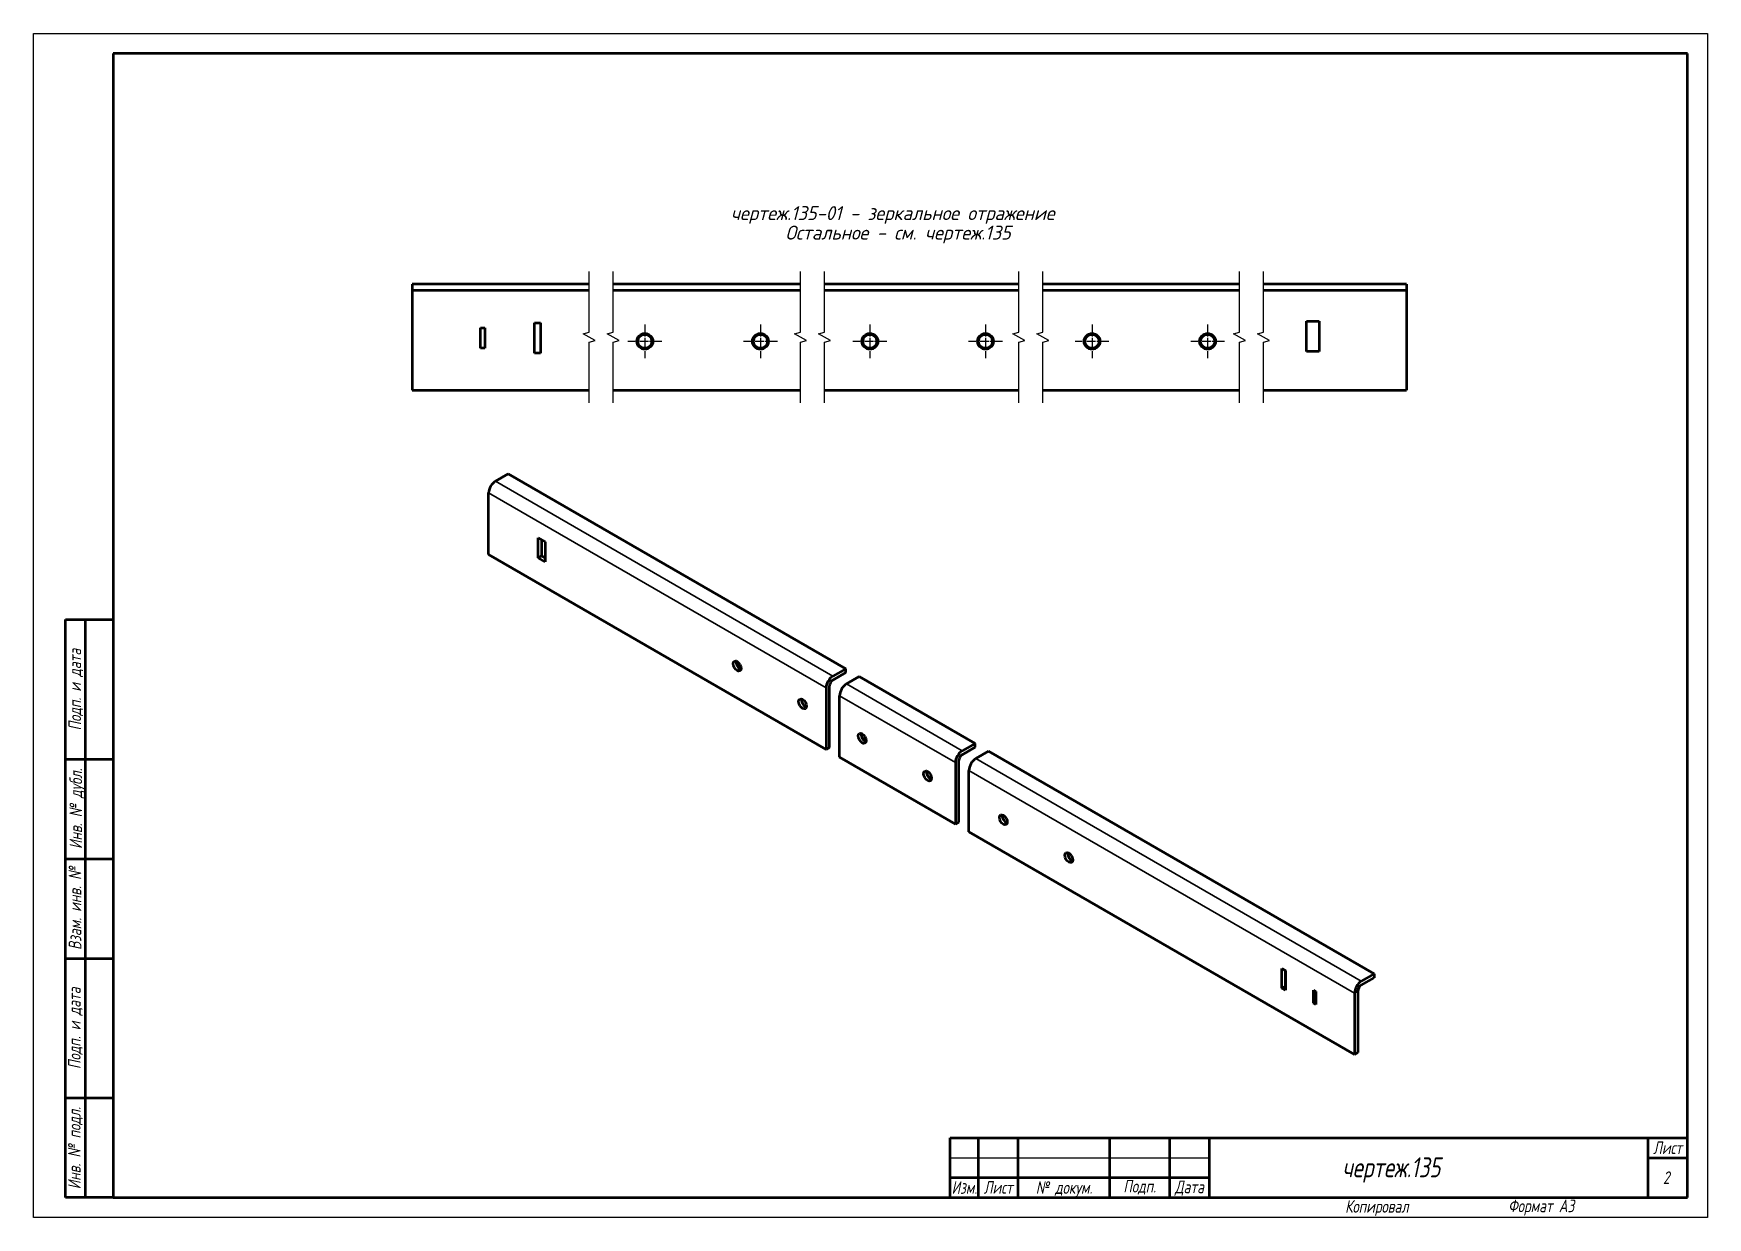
# Model space of a CAD drawing. Header units: millimetres. Extents: x 0 to 1700, y 0 to 594.
# Drawn here: x 860 to 1700, y 0 to 594 of the extents above; entities that cross this region are included whole.
import ezdxf
from ezdxf.enums import TextEntityAlignment as Align

# ---------------------------------------------------------------- set-up
doc = ezdxf.new("R2010")
doc.units = ezdxf.units.MM
doc.header["$LTSCALE"] = 2
doc.linetypes.add('LT_04', pattern=[0.7087, 0.4724, -0.0591, 0.1181, -0.0591])
for name, color, linetype, lineweight in [('Layer_01', 7, 'Continuous', 35), ('Layer_02', 7, 'Continuous', 50), ('Layer_03', 7, 'Continuous', 50), ('Layer_04', 7, 'Continuous', 50), ('Layer_05', 7, 'Continuous', 25), ('Layer_06', 7, 'Continuous', 25), ('Layer_07', 7, 'Continuous', 25), ('Layer_12', 7, 'Continuous', 50)]:
    doc.layers.add(name, color=color, linetype=linetype, lineweight=lineweight)
doc.styles.add('Style_02', font='ariali.ttf', dxfattribs={"width": 0.8})
doc.styles.add('Style_03', font='GOST Common Italic.ttf')
doc.styles.add('Style_06', font='GOST Common Italic.ttf', dxfattribs={"width": 0.8})
doc.styles.add('Style_07', font='GOST Common Italic.ttf', dxfattribs={"width": 0.8})
doc.styles.add('Style_14', font='GOST Common Italic.ttf', dxfattribs={"width": 0.7})
doc.styles.add('Style_15', font='GOST Common Italic.ttf', dxfattribs={"width": 0.7})

# ---------------------------------------------------------------- blocks, each defined once
blk = doc.blocks.new('Block_04')
at = {"layer": 'Layer_12'}
for p, q in [((-12, 0), (-12, 145)), ((-12, 145), (0, 145)), ((-7, 145), (-7, 0)), ((-12, 110), (-7, 110)), ((-7, 110), (0, 110)), ((-12, 85), (-7, 85)), ((-7, 85), (0, 85)), ((-12, 60), (-7, 60)), ((-7, 60), (0, 60)), ((-12, 25), (-7, 25)), ((-7, 25), (0, 25)), ((0, 0), (-12, 0))]:
    blk.add_line(p, q, dxfattribs=at)
at = {"layer": 'Layer_07', "char_height": 3.17, "attachment_point": 5, "rotation": 90, "style": 'Style_02'}
for s, insert, width in [('\\fGOST Common|b0|i1;\\H3.1700;Подп. и дата', (-9.37, 127.41), 34.7679), ('\\fGOST Common|b0|i1;\\H3.1700;Инв. № дубл.', (-8.95, 97.55), 24.8438), ('\\fGOST Common|b0|i1;\\H3.1700;Взам. инв. №', (-9.58, 72.53), 24.8669), ('\\fGOST Common|b0|i1;\\H3.1700;Подп. и дата', (-9.5, 42.47), 35.1486), ('\\fGOST Common|b0|i1;\\H3.1700;Инв. № подл.', (-9.5, 12.41), 24.9618)]:
    blk.add_mtext(s, dxfattribs=dict(at, insert=insert, width=width))
at = {"layer": 'Layer_07', "style": 'Style_06', "width": 0.8}
for tag, p in [('Подп._и_дата_2_001', (-3.53, 127.51)), ('Инв._номер_дубликата_001', (-3.41, 97.47)), ('Взамен_инв._номера_001', (-3.46, 72.53)), ('Подп._и_дата_1_001', (-3.42, 42.35)), ('ИНВЕНТАРНЫЙ_НОМЕР_001', (-3.33, 12.68))]:
    blk.add_attdef(tag, text='', height=3.17, rotation=90, dxfattribs=at).set_placement(p, align=Align.MIDDLE_CENTER)
blk = doc.blocks.new('Block_45')
at = {"layer": 'Layer_03'}
for p, q in [((25, 144.9), (25, 159.9)), ((25, 159.9), (210, 159.9)), ((32, 159.9), (32, 145)), ((42, 159.9), (42, 145)), ((65, 160), (65, 145)), ((80, 159.9), (80, 145)), ((90, 159.9), (90, 145)), ((200, 159.9), (200, 145)), ((210, 144.9), (210, 159.9)), ((200, 154.9), (210, 154.9)), ((25, 149.9), (90, 149.9))]:
    blk.add_line(p, q, dxfattribs=at)
at = {"layer": 'Layer_03', "linetype": 'Continuous', "lineweight": 25}
blk.add_line((25, 154.9), (90, 154.9), dxfattribs=at)
at = {"layer": 'Layer_03', "char_height": 3.17, "style": 'Style_02'}
for s, insert, width, attachment_point in [('\\fGOST Common|b0|i1;\\H3.1700;Лист', (204.99, 157.4), 9.9449, 5), ('\\fGOST Common|b0|i1;\\H3.1700;Лист', (37.05, 147.45), 9.6962, 5), ('\\fGOST Common|b0|i1;\\H3.1700;№ докум.', (53.56, 146.99), 22.9748, 5), ('\\fGOST Common|b0|i1;\\H3.1700;Подп.', (72.53, 147.49), 14.9519, 5), ('\\fGOST Common|b0|i1;\\H3.1700;Дата', (85.01, 147.26), 10.0042, 5), ('\\fGOST Common|b0|i1;\\H3.1700;Копировал', (124.08, 144.27), 24.0178, 1)]:
    blk.add_mtext(s, dxfattribs=dict(at, insert=insert, width=width, attachment_point=attachment_point))
at = {"layer": 'Layer_03', "color": 7, "insert": (28.55, 147.41), "char_height": 3.17, "width": 6.7703, "attachment_point": 5, "style": 'Style_02'}
blk.add_mtext('\\fGOST Common|b0|i1;\\H3.1700;Изм.', dxfattribs=at)
at = {"layer": 'Layer_03', "style": 'Style_15', "width": 0.7}
for tag, p in [('Изм3_001', (28.52, 157.4)), ('Лист3_001', (37.01, 157.41)), ('Докум3_001', (53.51, 157.41)), ('Изм4_001', (28.51, 152.45)), ('Лист4_001', (37.01, 152.46)), ('Докум4_001', (53.51, 152.44))]:
    blk.add_attdef(tag, text='', height=2.89, dxfattribs=at).set_placement(p, align=Align.MIDDLE_CENTER)
at = {"layer": 'Layer_03', "width": 0.7}
for tag, height, style, p in [('Подп3_001', 2.89, 'Style_15', (65.01, 157.4)), ('Дата3_001', 2, 'Style_14', (80.03, 157.4)), ('Подп4_001', 2.89, 'Style_15', (65.01, 152.42)), ('Дата4_001', 2, 'Style_14', (80.01, 152.45))]:
    blk.add_attdef(tag, text='', height=height, dxfattribs=dict(at, style=style)).set_placement(p, align=Align.MIDDLE_LEFT)
at = {"layer": 'Layer_03', "color": 7, "width": 0.8}
for tag, height, style, p in [('ОБОЗНАЧЕНИЕ_001', 5, 'Style_07', (127.61, 150.02)), ('Номер_листа_001', 3.17, 'Style_06', (205.03, 149.89))]:
    blk.add_attdef(tag, text='', height=height, dxfattribs=dict(at, style=style)).set_placement(p, align=Align.MIDDLE_CENTER)
blk = doc.blocks.new('Block_46')
at = {"layer": 'Layer_04', "lineweight": 25}
for p, q in [((0, 0), (0, 297)), ((0, 297), (420, 297)), ((420, 297), (420, 0)), ((420, 0), (0, 0))]:
    blk.add_line(p, q, dxfattribs=at)
at = {"layer": 'Layer_04'}
for p, q in [((415, 292), (20, 292)), ((20, 292), (20, 5)), ((415, 5), (415, 292)), ((20, 5), (415, 5))]:
    blk.add_line(p, q, dxfattribs=at)
at = {"layer": 'Layer_04', "insert": (370, 4.5), "char_height": 3.17, "attachment_point": 1, "style": 'Style_02'}
blk.add_mtext('\\A1;\\fGOST Common|b0|i1;\\H3.1700;Формат A3', dxfattribs=at)

msp = doc.modelspace()

# ---------------------------------------------------------------- linework, layer by layer
at = {"layer": 'Layer_01'}
for p, q in [((1257.7213, 265.7058), (1088.3601, 363.4864)), ((1091.7543, 369.3652), (1261.1154, 271.5845)), ((1322.6077, 228.2436), (1264.5095, 261.7866)), ((1267.9036, 267.6653), (1326.0018, 234.1224)), ((1332.79, 230.2032), (1526.2714, 118.4966)), ((1522.8773, 112.6179), (1329.3959, 224.3244)), ((1524.5743, 113.5977), (1522.8773, 112.6179))]:
    msp.add_line(p, q, dxfattribs=at)
at = {"layer": 'Layer_02'}
for p, q in [((1050.0051, 468.2527), (1050.0051, 465.2527)), ((1138.8176, 468.2527), (1050.0051, 468.2527)), ((1050.0051, 465.2527), (1050.0051, 462.2527)), ((1050.0051, 465.2527), (1138.8176, 465.2527)), ((1050.0051, 462.2527), (1050.0051, 415.0527)), ((1244.933, 468.2527), (1150.8176, 468.2527)), ((1150.8176, 465.2527), (1244.933, 465.2527)), ((1354.4681, 468.2527), (1256.933, 468.2527)), ((1256.933, 465.2527), (1354.4681, 465.2527)), ((1465.1472, 468.2527), (1366.4681, 468.2527)), ((1366.4681, 465.2527), (1465.1472, 465.2527)), ((1548.9498, 468.2527), (1477.1472, 468.2527)), ((1477.1472, 465.2527), (1548.9498, 465.2527)), ((1548.9498, 468.2527), (1548.9498, 465.2527)), ((1548.9498, 465.2527), (1548.9498, 462.2527)), ((1548.9498, 462.2527), (1548.9498, 415.0527)), ((1084.3551, 436.1527), (1084.3551, 446.3527)), ((1084.3551, 446.3527), (1086.4551, 446.3527)), ((1086.4551, 446.3527), (1086.4551, 436.1527)), ((1111.3551, 433.6527), (1111.3551, 448.8527)), ((1111.3551, 448.8527), (1114.4551, 448.8527)), ((1114.4551, 448.8527), (1114.4551, 433.6527)), ((1498.8498, 434.4527), (1498.8498, 449.6527)), ((1498.8498, 449.6527), (1505.0498, 449.6527)), ((1505.0498, 449.6527), (1505.0498, 434.4527)), ((1086.4551, 436.1527), (1084.3551, 436.1527)), ((1114.4551, 433.6527), (1111.3551, 433.6527)), ((1505.0498, 434.4527), (1498.8498, 434.4527)), ((1050.0051, 415.0527), (1138.8176, 415.0527)), ((1150.8176, 415.0527), (1244.933, 415.0527)), ((1256.933, 415.0527), (1354.4681, 415.0527)), ((1366.4681, 415.0527), (1465.1472, 415.0527)), ((1477.1472, 415.0527), (1548.9498, 415.0527)), ((1091.7543, 369.3652), (1098.2031, 373.0884)), ((1098.2031, 373.0884), (1267.5642, 275.3078)), ((1088.3601, 332.6555), (1088.3601, 363.4864)), ((1113.1937, 330.9899), (1113.1937, 340.9185)), ((1113.1937, 340.9185), (1116.701, 338.8936)), ((1114.8908, 339.9387), (1114.8908, 331.9697)), ((1116.701, 338.8936), (1116.701, 328.965)), ((1257.7213, 234.8748), (1088.3601, 332.6555)), ((1113.1937, 330.9899), (1114.8908, 331.9697)), ((1116.701, 328.965), (1113.1937, 330.9899)), ((1114.8908, 331.9697), (1116.701, 330.9246)), ((1267.5642, 275.3078), (1261.1154, 271.5845)), ((1261.1154, 269.6249), (1267.5642, 273.3482)), ((1267.5642, 273.3482), (1267.5642, 275.3078)), ((1267.9036, 267.6653), (1274.3524, 271.3886)), ((1274.3524, 271.3886), (1332.4506, 237.8456)), ((1257.7213, 265.7058), (1257.7213, 234.8748)), ((1259.4183, 235.8546), (1259.4183, 266.6855)), ((1264.5095, 230.9557), (1264.5095, 261.7866)), ((1257.7213, 234.8748), (1259.4183, 235.8546)), ((1332.4506, 237.8456), (1326.0018, 234.1224)), ((1326.0018, 232.1628), (1332.4506, 235.886)), ((1332.4506, 235.886), (1332.4506, 237.8456)), ((1322.6077, 197.4127), (1264.5095, 230.9557)), ((1322.6077, 228.2436), (1322.6077, 197.4127)), ((1324.3047, 198.3925), (1324.3047, 229.2234)), ((1332.79, 230.2032), (1339.2388, 233.9264)), ((1339.2388, 233.9264), (1532.7202, 122.2199)), ((1329.3959, 193.4935), (1329.3959, 224.3244)), ((1322.6077, 197.4127), (1324.3047, 198.3925)), ((1522.8773, 81.7869), (1329.3959, 193.4935)), ((1486.4189, 124.9143), (1488.1725, 123.9018)), ((1486.4189, 114.9857), (1486.4189, 124.9143)), ((1488.1159, 123.9345), (1488.1159, 115.9655)), ((1488.1725, 123.9018), (1488.1725, 113.9732)), ((1532.7202, 122.2199), (1526.2714, 118.4966)), ((1526.2714, 116.537), (1532.7202, 120.2603)), ((1532.7202, 122.2199), (1532.7202, 120.2603)), ((1486.4189, 114.9857), (1488.1159, 115.9655)), ((1488.1725, 113.9732), (1486.4189, 114.9857)), ((1488.1159, 115.9655), (1488.1725, 115.9328)), ((1502.2581, 114.1365), (1503.446, 113.4507)), ((1502.2581, 107.4739), (1502.2581, 114.1365)), ((1503.446, 113.4507), (1503.446, 106.7881)), ((1522.8773, 112.6179), (1522.8773, 81.7869)), ((1524.5743, 113.5977), (1524.5743, 82.7667)), ((1502.2581, 107.4739), (1503.446, 108.1598)), ((1503.446, 106.7881), (1502.2581, 107.4739)), ((1524.5743, 82.7667), (1522.8773, 81.7869))]:
    msp.add_line(p, q, dxfattribs=at)
for centre, radius in [((1166.7807, 439.5527), 4), ((1166.7807, 439.5527), 3.5), ((1224.7807, 439.5527), 4), ((1224.7807, 439.5527), 3.5), ((1279.7013, 439.5527), 4), ((1279.7013, 439.5527), 3.5), ((1337.7013, 439.5527), 4), ((1337.7013, 439.5527), 3.5), ((1391.1578, 439.5527), 4), ((1391.1578, 439.5527), 3.5), ((1449.1578, 439.5527), 4), ((1449.1578, 439.5527), 3.5)]:
    msp.add_circle(centre, radius, dxfattribs=at)
for centre, major_axis, start_param, end_param in [((1091.7543, 365.446), (2.4, 4.1569), 0.78539816, 2.35619449), ((1214.508, 277.4604), (1.4, -2.4249), 3.67106299, 5.49778714), ((1214.7908, 277.6237), (-1.6, 2.7713), 0.85003114, 2.29156152), ((1214.508, 277.4604), (1.4, -2.4249), 5.49778714, 5.75371497), ((1261.1154, 267.6653), (-2.4, -4.1569), 3.92699082, 5.49778714), ((1261.1154, 267.6653), (1.2, 2.0785), 0.78539816, 2.35619449), ((1267.9036, 263.7462), (2.4, 4.1569), 0.78539816, 2.35619449), ((1247.3177, 258.5176), (1.4, -2.4249), 3.67106299, 5.49778714), ((1247.6006, 258.6809), (-1.6, 2.7713), 0.85003114, 2.29156152), ((1247.3177, 258.5176), (1.4, -2.4249), 5.49778714, 5.75371497), ((1277.2366, 241.244), (1.4, -2.4249), 3.67106299, 5.49778714), ((1277.5195, 241.4073), (-1.6, 2.7713), 0.85003114, 2.29156152), ((1277.2366, 241.244), (1.4, -2.4249), 5.49778714, 5.75371497), ((1326.0018, 230.2032), (-2.4, -4.1569), 3.92699082, 5.49778714), ((1326.0018, 230.2032), (1.2, 2.0785), 0.78539816, 2.35619449), ((1332.79, 226.284), (2.4, 4.1569), 0.78539816, 2.35619449), ((1310.0464, 222.3012), (1.4, -2.4249), 3.67106299, 5.49778714), ((1310.3292, 222.4645), (-1.6, 2.7713), 0.85003114, 2.29156152), ((1310.0464, 222.3012), (1.4, -2.4249), 5.49778714, 5.75371497), ((1348.0805, 200.3422), (1.4, -2.4249), 3.67106299, 5.49778714), ((1348.3633, 200.5055), (-1.6, 2.7713), 0.85003114, 2.29156152), ((1348.0805, 200.3422), (1.4, -2.4249), 5.49778714, 5.75371497), ((1380.8902, 181.3995), (1.4, -2.4249), 3.67106299, 5.49778714), ((1381.1731, 181.5628), (-1.6, 2.7713), 0.85003114, 2.29156152), ((1380.8902, 181.3995), (1.4, -2.4249), 5.49778714, 5.75371497), ((1526.2714, 114.5774), (-2.4, -4.1569), 3.92699082, 5.49778714), ((1526.2714, 114.5774), (-1.2, -2.0785), 3.92699082, 5.49778714)]:
    msp.add_ellipse(centre, major_axis=major_axis, ratio=0.57735027, start_param=start_param, end_param=end_param, dxfattribs=at)
for centre in [(1213.0938, 276.6439), (1245.9035, 257.7011), (1275.8224, 240.4275), (1308.6322, 221.4848), (1346.6663, 199.5258), (1379.476, 180.583)]:
    msp.add_ellipse(centre, major_axis=(-1.4, 2.4249), ratio=0.57735027, dxfattribs=at)
at = {"layer": 'Layer_05', "flags": 128}
for points in [[(1138.8176, 408.7027), (1138.8176, 439.1168), (1141.8176, 439.9207), (1135.8176, 443.3848), (1138.8176, 444.1886), (1138.8176, 474.6027)], [(1150.8176, 408.7027), (1150.8176, 439.1168), (1153.8176, 439.9207), (1147.8176, 443.3848), (1150.8176, 444.1886), (1150.8176, 474.6027)], [(1244.933, 408.7027), (1244.933, 439.1168), (1247.933, 439.9207), (1241.933, 443.3848), (1244.933, 444.1886), (1244.933, 474.6027)], [(1256.933, 408.7027), (1256.933, 439.1168), (1259.933, 439.9207), (1253.933, 443.3848), (1256.933, 444.1886), (1256.933, 474.6027)], [(1354.4681, 408.7027), (1354.4681, 439.1168), (1357.4681, 439.9207), (1351.4681, 443.3848), (1354.4681, 444.1886), (1354.4681, 474.6027)], [(1366.4681, 408.7027), (1366.4681, 439.1168), (1369.4681, 439.9207), (1363.4681, 443.3848), (1366.4681, 444.1886), (1366.4681, 474.6027)], [(1465.1472, 408.7027), (1465.1472, 439.1168), (1468.1472, 439.9207), (1462.1472, 443.3848), (1465.1472, 444.1886), (1465.1472, 474.6027)], [(1477.1472, 408.7027), (1477.1472, 439.1168), (1480.1472, 439.9207), (1474.1472, 443.3848), (1477.1472, 444.1886), (1477.1472, 474.6027)]]:
    msp.add_lwpolyline(points, dxfattribs=at)
at = {"layer": 'Layer_06', "linetype": 'LT_04', "ltscale": 4.721865}
for p, q in [((1166.7807, 448.0527), (1166.7807, 431.0527)), ((1224.7807, 448.0527), (1224.7807, 431.0527)), ((1279.7013, 448.0527), (1279.7013, 431.0527)), ((1337.7013, 448.0527), (1337.7013, 431.0527)), ((1391.1578, 448.0527), (1391.1578, 431.0527)), ((1449.1578, 448.0527), (1449.1578, 431.0527)), ((1175.2807, 439.5527), (1158.2807, 439.5527)), ((1233.2807, 439.5527), (1216.2807, 439.5527)), ((1288.2013, 439.5527), (1271.2013, 439.5527)), ((1346.2013, 439.5527), (1329.2013, 439.5527)), ((1399.6578, 439.5527), (1382.6578, 439.5527)), ((1457.6578, 439.5527), (1440.6578, 439.5527))]:
    msp.add_line(p, q, dxfattribs=at)

# ---------------------------------------------------------------- block references
at = {"xscale": 2, "yscale": 2, "zscale": 2}
for name, p in [('Block_46', (860, 0)), ('Block_04', (900, 10))]:
    msp.add_blockref(name, p, dxfattribs=at)
ref = msp.add_blockref('Block_45', (1270, -279.795), dxfattribs=dict(xscale=2, yscale=2, zscale=2))
ref.add_attrib('ОБОЗНАЧЕНИЕ_001', 'чертеж.135', (1516.7439, 20.1787), dxfattribs={"layer": 'Layer_03', "color": 7, "height": 10, "style": 'Style_07', "width": 0.8})
ref.add_attrib('Номер_листа_001', '2', (1677.66, 16.8169), dxfattribs={"layer": 'Layer_03', "color": 7, "height": 6.34, "style": 'Style_06', "width": 0.8})

# ---------------------------------------------------------------- texts
at = {"layer": 'Layer_07', "char_height": 7, "attachment_point": 7, "style": 'Style_03'}
for s, insert in [('чертеж.135-01 - зеркальное отражение', (1209.9113, 498.4865)), ('Остальное - см. чертеж.135', (1237.3295, 488.699))]:
    msp.add_mtext(s, dxfattribs=dict(at, insert=insert))

doc.saveas('drawing.dxf')
